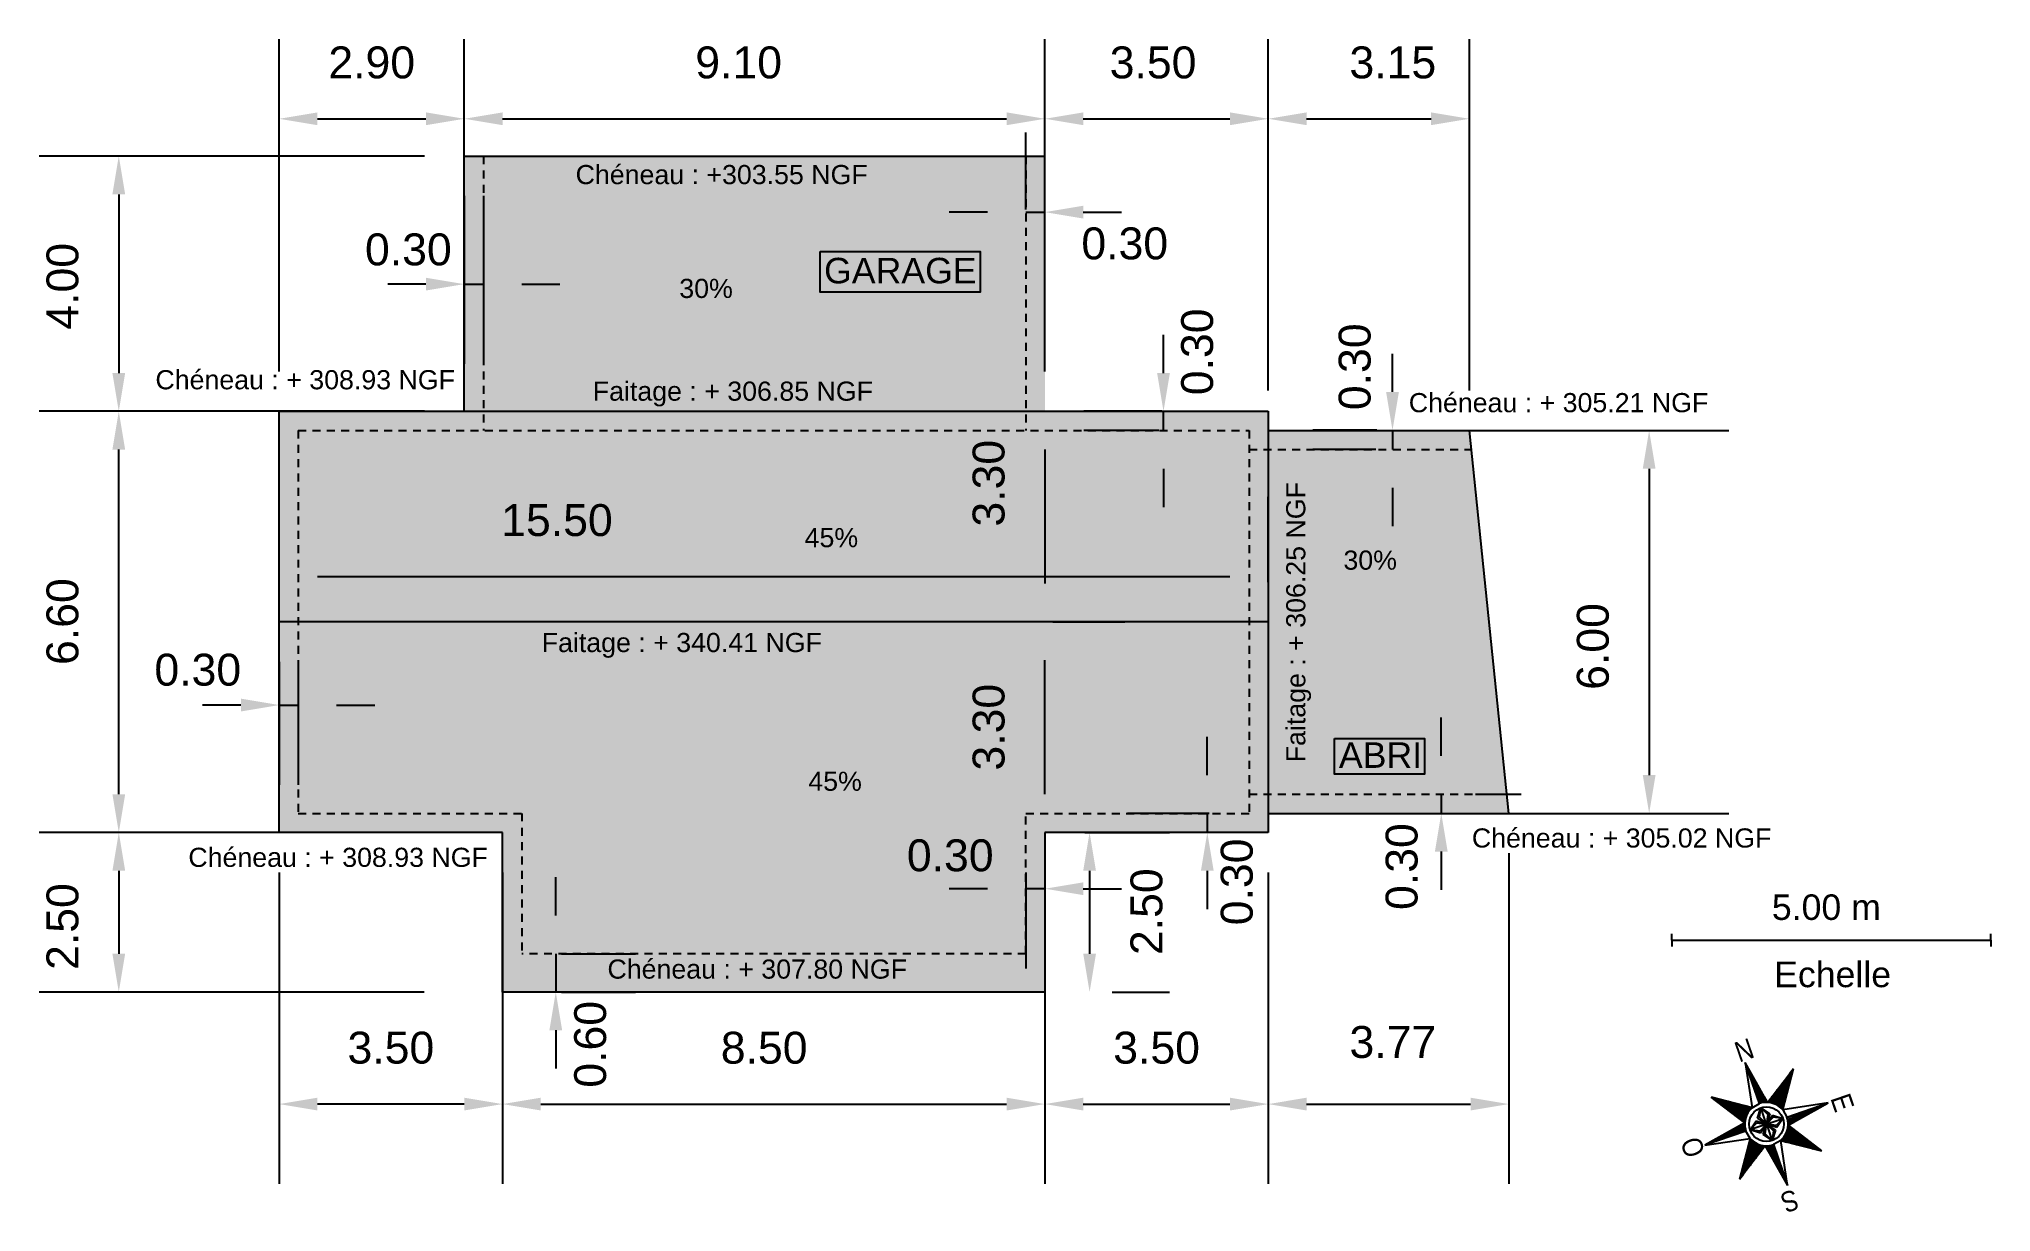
# Model space of a CAD drawing. Header units: millimetres. Extents: x 2341 to 2371.6, y 1712 to 1730.4.
import ezdxf

# ---------------------------------------------------------------- set-up
doc = ezdxf.new("R2010")
doc.units = ezdxf.units.MM
doc.linetypes.add('CACHE', pattern=[0.375, 0.25, -0.125])
doc.linetypes.add('PTS_EXT', pattern=[999999, 0, -999999])
for name, color, linetype in [('Cotations', 1, 'Continuous'), ('Maison', 7, 'Continuous'), ('Texte', 7, 'Continuous')]:
    doc.layers.add(name, color=color, linetype=linetype)
doc.styles.get("Standard").update_dxf_attribs({"font": 'arial.ttf'})
doc.dimstyles.new('ISO-25', dxfattribs={"dimtxt": 2.5, "dimasz": 2.5, "dimexe": 1.25, "dimexo": 0.625, "dimtad": 1, "dimtxsty": 'Standard', "dimcen": 2.5, "dimadec": 0, "dimazin": 0, "dimtfac": 1, "dimtmove": 0, "dimatfit": 3, "dimfxl": 1, "dimarcsym": 0})

# ---------------------------------------------------------------- blocks, each defined once
blk = doc.blocks.new('*D10')
at = {"layer": 'Cotations', "color": 0, "lineweight": -2, "transparency": 16777216}
for p, q in [((2344.734, 1721.92), (2344.734, 1723.257)), ((2360.234, 1721.92), (2360.234, 1723.257)), ((2345.334, 1722.007), (2359.634, 1722.007))]:
    blk.add_line(p, q, dxfattribs=at)
at = {"layer": 'Cotations', "color": 0, "transparency": 16777216}
for points in [[(2345.334, 1722.107), (2345.334, 1721.907), (2344.734, 1722.007)], [(2359.634, 1722.107), (2359.634, 1721.907), (2360.234, 1722.007)]]:
    blk.add_solid(points, dxfattribs=at)
at = {"layer": 'Defpoints', "color": 0, "transparency": 16777216}
for p in [(2360.234, 1722.007), (2344.734, 1721.295), (2360.234, 1721.295)]:
    blk.add_point(p, dxfattribs=at)
at = {"layer": 'Cotations', "color": 0, "transparency": 16777216, "insert": (2349.087, 1722.887), "char_height": 0.5, "attachment_point": 5}
blk.add_mtext('15.50', dxfattribs=at)
blk = doc.blocks.new('*D11')
at = {"layer": 'Cotations', "color": 0, "lineweight": -2, "transparency": 16777216}
for p, q in [((2348.234, 1717.37), (2348.234, 1712.489)), ((2356.734, 1717.37), (2356.734, 1712.489)), ((2348.834, 1713.739), (2356.134, 1713.739))]:
    blk.add_line(p, q, dxfattribs=at)
at = {"layer": 'Cotations', "color": 0, "transparency": 16777216}
for points in [[(2348.834, 1713.839), (2348.834, 1713.639), (2348.234, 1713.739)], [(2356.134, 1713.839), (2356.134, 1713.639), (2356.734, 1713.739)]]:
    blk.add_solid(points, dxfattribs=at)
at = {"layer": 'Defpoints', "color": 0, "transparency": 16777216}
for p in [(2348.234, 1717.995), (2356.734, 1717.995), (2356.734, 1713.739)]:
    blk.add_point(p, dxfattribs=at)
at = {"layer": 'Cotations', "color": 0, "transparency": 16777216, "insert": (2352.334, 1714.619), "char_height": 0.5, "attachment_point": 5}
blk.add_mtext('8.50', dxfattribs=at)
blk = doc.blocks.new('*D12')
at = {"layer": 'Cotations', "color": 0, "lineweight": -2, "transparency": 16777216}
for p, q in [((2344.109, 1724.595), (2340.97, 1724.595)), ((2342.22, 1718.595), (2342.22, 1723.995)), ((2344.109, 1717.995), (2340.97, 1717.995))]:
    blk.add_line(p, q, dxfattribs=at)
at = {"layer": 'Cotations', "color": 0, "transparency": 16777216}
for points in [[(2342.12, 1723.995), (2342.32, 1723.995), (2342.22, 1724.595)], [(2342.12, 1718.595), (2342.32, 1718.595), (2342.22, 1717.995)]]:
    blk.add_solid(points, dxfattribs=at)
at = {"layer": 'Defpoints', "color": 0, "transparency": 16777216}
for p in [(2342.22, 1724.595), (2344.734, 1724.595), (2344.734, 1717.995)]:
    blk.add_point(p, dxfattribs=at)
at = {"layer": 'Cotations', "color": 0, "transparency": 16777216, "insert": (2341.34, 1721.3), "char_height": 0.5, "attachment_point": 5, "rotation": 90}
blk.add_mtext('6.60', dxfattribs=at)
blk = doc.blocks.new('*D13')
at = {"layer": 'Cotations', "color": 0, "lineweight": -2, "transparency": 16777216}
for p, q in [((2347.006, 1717.995), (2340.97, 1717.995)), ((2342.22, 1717.395), (2342.22, 1716.095)), ((2347.006, 1715.495), (2340.97, 1715.495))]:
    blk.add_line(p, q, dxfattribs=at)
at = {"layer": 'Cotations', "color": 0, "transparency": 16777216}
for points in [[(2342.12, 1717.395), (2342.32, 1717.395), (2342.22, 1717.995)], [(2342.12, 1716.095), (2342.32, 1716.095), (2342.22, 1715.495)]]:
    blk.add_solid(points, dxfattribs=at)
at = {"layer": 'Defpoints', "color": 0, "transparency": 16777216}
for p in [(2347.631, 1717.995), (2342.22, 1715.495), (2347.631, 1715.495)]:
    blk.add_point(p, dxfattribs=at)
at = {"layer": 'Cotations', "color": 0, "transparency": 16777216, "insert": (2341.34, 1716.521), "char_height": 0.5, "attachment_point": 5, "rotation": 90}
blk.add_mtext('2.50', dxfattribs=at)
blk = doc.blocks.new('*D14')
at = {"layer": 'Cotations', "color": 0, "lineweight": -2, "transparency": 16777216}
for p, q in [((2347.634, 1729.22), (2347.634, 1730.429)), ((2356.734, 1729.22), (2356.734, 1730.429)), ((2348.234, 1729.179), (2356.134, 1729.179))]:
    blk.add_line(p, q, dxfattribs=at)
at = {"layer": 'Cotations', "color": 0, "transparency": 16777216}
for points in [[(2348.234, 1729.279), (2348.234, 1729.079), (2347.634, 1729.179)], [(2356.134, 1729.279), (2356.134, 1729.079), (2356.734, 1729.179)]]:
    blk.add_solid(points, dxfattribs=at)
at = {"layer": 'Defpoints', "color": 0, "transparency": 16777216}
for p in [(2356.734, 1729.179), (2347.634, 1728.595), (2356.734, 1728.595)]:
    blk.add_point(p, dxfattribs=at)
at = {"layer": 'Cotations', "color": 0, "transparency": 16777216, "insert": (2351.934, 1730.059), "char_height": 0.5, "attachment_point": 5}
blk.add_mtext('9.10', dxfattribs=at)
blk = doc.blocks.new('*D15')
at = {"layer": 'Cotations', "color": 0, "lineweight": -2, "transparency": 16777216}
for p, q in [((2360.859, 1724.295), (2367.453, 1724.295)), ((2366.203, 1723.695), (2366.203, 1718.895)), ((2360.859, 1718.295), (2367.453, 1718.295))]:
    blk.add_line(p, q, dxfattribs=at)
at = {"layer": 'Cotations', "color": 0, "transparency": 16777216}
for points in [[(2366.103, 1723.695), (2366.303, 1723.695), (2366.203, 1724.295)], [(2366.103, 1718.895), (2366.303, 1718.895), (2366.203, 1718.295)]]:
    blk.add_solid(points, dxfattribs=at)
at = {"layer": 'Defpoints', "color": 0, "transparency": 16777216}
for p in [(2360.234, 1724.295), (2360.234, 1718.295), (2366.203, 1718.295)]:
    blk.add_point(p, dxfattribs=at)
at = {"layer": 'Cotations', "color": 0, "transparency": 16777216, "insert": (2365.323, 1720.91), "char_height": 0.5, "attachment_point": 5, "rotation": 90}
blk.add_mtext('6.00', dxfattribs=at)
blk = doc.blocks.new('*D16')
at = {"layer": 'Cotations', "color": 0, "lineweight": -2, "transparency": 16777216}
for p, q in [((2360.234, 1724.92), (2360.234, 1730.429)), ((2363.386, 1724.92), (2363.386, 1730.429)), ((2360.834, 1729.179), (2362.786, 1729.179))]:
    blk.add_line(p, q, dxfattribs=at)
at = {"layer": 'Cotations', "color": 0, "transparency": 16777216}
for points in [[(2360.834, 1729.279), (2360.834, 1729.079), (2360.234, 1729.179)], [(2362.786, 1729.279), (2362.786, 1729.079), (2363.386, 1729.179)]]:
    blk.add_solid(points, dxfattribs=at)
at = {"layer": 'Defpoints', "color": 0, "transparency": 16777216}
for p in [(2363.386, 1729.179), (2360.234, 1724.295), (2363.386, 1724.295)]:
    blk.add_point(p, dxfattribs=at)
at = {"layer": 'Cotations', "color": 0, "transparency": 16777216, "insert": (2362.186, 1730.059), "char_height": 0.5, "attachment_point": 5}
blk.add_mtext('3.15', dxfattribs=at)
blk = doc.blocks.new('*D17')
at = {"layer": 'Cotations', "color": 0, "lineweight": -2, "transparency": 16777216}
for p, q in [((2364.005, 1717.67), (2364.005, 1712.489)), ((2360.234, 1717.37), (2360.234, 1712.489)), ((2360.834, 1713.739), (2363.405, 1713.739))]:
    blk.add_line(p, q, dxfattribs=at)
at = {"layer": 'Cotations', "color": 0, "transparency": 16777216}
for points in [[(2360.834, 1713.839), (2360.834, 1713.639), (2360.234, 1713.739)], [(2363.405, 1713.839), (2363.405, 1713.639), (2364.005, 1713.739)]]:
    blk.add_solid(points, dxfattribs=at)
at = {"layer": 'Defpoints', "color": 0, "transparency": 16777216}
for p in [(2364.005, 1718.295), (2360.234, 1717.995), (2364.005, 1713.739)]:
    blk.add_point(p, dxfattribs=at)
at = {"layer": 'Cotations', "color": 0, "transparency": 16777216, "insert": (2362.186, 1714.709), "char_height": 0.5, "attachment_point": 5}
blk.add_mtext('3.77', dxfattribs=at)
blk = doc.blocks.new('*D19')
at = {"layer": 'Cotations', "color": 0, "lineweight": -2, "transparency": 16777216}
for p, q in [((2356.859, 1724.595), (2357.984, 1724.595)), ((2356.734, 1723.995), (2356.734, 1721.895)), ((2356.859, 1721.295), (2357.984, 1721.295))]:
    blk.add_line(p, q, dxfattribs=at)
at = {"layer": 'Cotations', "color": 0, "transparency": 16777216}
for points in [[(2356.634, 1723.995), (2356.834, 1723.995), (2356.734, 1724.595)], [(2356.634, 1721.895), (2356.834, 1721.895), (2356.734, 1721.295)]]:
    blk.add_solid(points, dxfattribs=at)
at = {"layer": 'Defpoints', "color": 0, "transparency": 16777216}
for p in [(2356.234, 1724.595), (2356.234, 1721.295), (2356.734, 1721.295)]:
    blk.add_point(p, dxfattribs=at)
at = {"layer": 'Cotations', "color": 0, "transparency": 16777216, "insert": (2355.854, 1723.468), "char_height": 0.5, "attachment_point": 5, "rotation": 90}
blk.add_mtext('3.30', dxfattribs=at)
blk = doc.blocks.new('*D20')
at = {"layer": 'Cotations', "color": 0, "lineweight": -2, "transparency": 16777216}
for p, q in [((2357.359, 1721.295), (2357.984, 1721.295)), ((2356.734, 1718.595), (2356.734, 1720.695)), ((2357.359, 1717.995), (2357.984, 1717.995))]:
    blk.add_line(p, q, dxfattribs=at)
at = {"layer": 'Cotations', "color": 0, "transparency": 16777216}
for points in [[(2356.634, 1720.695), (2356.834, 1720.695), (2356.734, 1721.295)], [(2356.634, 1718.595), (2356.834, 1718.595), (2356.734, 1717.995)]]:
    blk.add_solid(points, dxfattribs=at)
at = {"layer": 'Defpoints', "color": 0, "transparency": 16777216}
for p in [(2356.734, 1721.295), (2356.734, 1721.295), (2356.734, 1717.995)]:
    blk.add_point(p, dxfattribs=at)
at = {"layer": 'Cotations', "color": 0, "transparency": 16777216, "insert": (2355.854, 1719.645), "char_height": 0.5, "attachment_point": 5, "rotation": 90}
blk.add_mtext('3.30', dxfattribs=at)
blk = doc.blocks.new('*D28')
at = {"layer": 'Cotations', "color": 0, "lineweight": -2, "transparency": 16777216}
for p, q in [((2347.009, 1728.595), (2340.97, 1728.595)), ((2342.22, 1727.995), (2342.22, 1725.195)), ((2347.009, 1724.595), (2340.97, 1724.595))]:
    blk.add_line(p, q, dxfattribs=at)
at = {"layer": 'Cotations', "color": 0, "transparency": 16777216}
for points in [[(2342.12, 1727.995), (2342.32, 1727.995), (2342.22, 1728.595)], [(2342.12, 1725.195), (2342.32, 1725.195), (2342.22, 1724.595)]]:
    blk.add_solid(points, dxfattribs=at)
at = {"layer": 'Defpoints', "color": 0, "transparency": 16777216}
for p in [(2347.634, 1728.595), (2342.22, 1724.595), (2347.634, 1724.595)]:
    blk.add_point(p, dxfattribs=at)
at = {"layer": 'Cotations', "color": 0, "transparency": 16777216, "insert": (2341.34, 1726.554), "char_height": 0.5, "attachment_point": 5, "rotation": 90}
blk.add_mtext('4.00', dxfattribs=at)
blk = doc.blocks.new('*D29')
at = {"layer": 'Cotations', "color": 0, "lineweight": -2, "transparency": 16777216}
for p, q in [((2357.788, 1717.995), (2358.684, 1717.995)), ((2357.434, 1717.395), (2357.434, 1716.095)), ((2357.788, 1715.495), (2358.684, 1715.495))]:
    blk.add_line(p, q, dxfattribs=at)
at = {"layer": 'Cotations', "color": 0, "transparency": 16777216}
for points in [[(2357.334, 1717.395), (2357.534, 1717.395), (2357.434, 1717.995)], [(2357.334, 1716.095), (2357.534, 1716.095), (2357.434, 1715.495)]]:
    blk.add_solid(points, dxfattribs=at)
at = {"layer": 'Defpoints', "color": 0, "transparency": 16777216}
for p in [(2357.163, 1717.995), (2357.163, 1715.495), (2357.434, 1715.495)]:
    blk.add_point(p, dxfattribs=at)
at = {"layer": 'Cotations', "color": 0, "transparency": 16777216, "insert": (2358.328, 1716.754), "char_height": 0.5, "attachment_point": 5, "rotation": 90}
blk.add_mtext('2.50', dxfattribs=at)
blk = doc.blocks.new('*D30')
at = {"layer": 'Cotations', "color": 0, "lineweight": -2, "transparency": 16777216}
for p, q in [((2356.734, 1725.22), (2356.734, 1730.429)), ((2360.234, 1725.22), (2360.234, 1730.429)), ((2357.334, 1729.179), (2359.634, 1729.179))]:
    blk.add_line(p, q, dxfattribs=at)
at = {"layer": 'Cotations', "color": 0, "transparency": 16777216}
for points in [[(2357.334, 1729.279), (2357.334, 1729.079), (2356.734, 1729.179)], [(2359.634, 1729.279), (2359.634, 1729.079), (2360.234, 1729.179)]]:
    blk.add_solid(points, dxfattribs=at)
at = {"layer": 'Defpoints', "color": 0, "transparency": 16777216}
for p in [(2360.234, 1729.179), (2356.734, 1724.595), (2360.234, 1724.595)]:
    blk.add_point(p, dxfattribs=at)
at = {"layer": 'Cotations', "color": 0, "transparency": 16777216, "insert": (2358.429, 1730.059), "char_height": 0.5, "attachment_point": 5}
blk.add_mtext('3.50', dxfattribs=at)
blk = doc.blocks.new('*D31')
at = {"layer": 'Cotations', "color": 0, "lineweight": -2, "transparency": 16777216}
for p, q in [((2344.734, 1717.37), (2344.734, 1712.489)), ((2348.234, 1717.37), (2348.234, 1712.489)), ((2347.634, 1713.739), (2345.334, 1713.739))]:
    blk.add_line(p, q, dxfattribs=at)
at = {"layer": 'Cotations', "color": 0, "transparency": 16777216}
for points in [[(2345.334, 1713.839), (2345.334, 1713.639), (2344.734, 1713.739)], [(2347.634, 1713.839), (2347.634, 1713.639), (2348.234, 1713.739)]]:
    blk.add_solid(points, dxfattribs=at)
at = {"layer": 'Defpoints', "color": 0, "transparency": 16777216}
for p in [(2344.734, 1717.995), (2348.234, 1717.995), (2344.734, 1713.739)]:
    blk.add_point(p, dxfattribs=at)
at = {"layer": 'Cotations', "color": 0, "transparency": 16777216, "insert": (2346.484, 1714.62), "char_height": 0.5, "attachment_point": 5}
blk.add_mtext('3.50', dxfattribs=at)
blk = doc.blocks.new('*D32')
at = {"layer": 'Cotations', "color": 0, "lineweight": -2, "transparency": 16777216}
for p, q in [((2356.734, 1717.37), (2356.734, 1712.489)), ((2360.234, 1717.37), (2360.234, 1712.489)), ((2357.334, 1713.739), (2359.634, 1713.739))]:
    blk.add_line(p, q, dxfattribs=at)
at = {"layer": 'Cotations', "color": 0, "transparency": 16777216}
for points in [[(2357.334, 1713.839), (2357.334, 1713.639), (2356.734, 1713.739)], [(2359.634, 1713.839), (2359.634, 1713.639), (2360.234, 1713.739)]]:
    blk.add_solid(points, dxfattribs=at)
at = {"layer": 'Defpoints', "color": 0, "transparency": 16777216}
for p in [(2356.734, 1717.995), (2360.234, 1717.995), (2360.234, 1713.739)]:
    blk.add_point(p, dxfattribs=at)
at = {"layer": 'Cotations', "color": 0, "transparency": 16777216, "insert": (2358.484, 1714.62), "char_height": 0.5, "attachment_point": 5}
blk.add_mtext('3.50', dxfattribs=at)
blk = doc.blocks.new('*D33')
at = {"layer": 'Cotations', "color": 0, "lineweight": -2, "transparency": 16777216}
for p, q in [((2344.734, 1725.22), (2344.734, 1730.429)), ((2347.634, 1725.22), (2347.634, 1730.429)), ((2345.334, 1729.179), (2347.034, 1729.179))]:
    blk.add_line(p, q, dxfattribs=at)
at = {"layer": 'Cotations', "color": 0, "transparency": 16777216}
for points in [[(2345.334, 1729.279), (2345.334, 1729.079), (2344.734, 1729.179)], [(2347.034, 1729.279), (2347.034, 1729.079), (2347.634, 1729.179)]]:
    blk.add_solid(points, dxfattribs=at)
at = {"layer": 'Defpoints', "color": 0, "transparency": 16777216}
for p in [(2347.634, 1729.179), (2344.734, 1724.595), (2347.634, 1724.595)]:
    blk.add_point(p, dxfattribs=at)
at = {"layer": 'Cotations', "color": 0, "transparency": 16777216, "insert": (2346.184, 1730.059), "char_height": 0.5, "attachment_point": 5}
blk.add_mtext('2.90', dxfattribs=at)
blk = doc.blocks.new('*D35')
at = {"layer": 'Cotations', "color": 0, "lineweight": -2, "transparency": 16777216}
for p, q in [((2347.634, 1727.97), (2347.634, 1725.338)), ((2347.934, 1727.97), (2347.934, 1725.338)), ((2347.034, 1726.588), (2346.434, 1726.588)), ((2347.634, 1726.588), (2347.934, 1726.588)), ((2348.534, 1726.588), (2349.134, 1726.588))]:
    blk.add_line(p, q, dxfattribs=at)
at = {"layer": 'Cotations', "color": 0, "transparency": 16777216}
for points in [[(2347.034, 1726.688), (2347.034, 1726.488), (2347.634, 1726.588)], [(2348.534, 1726.688), (2348.534, 1726.488), (2347.934, 1726.588)]]:
    blk.add_solid(points, dxfattribs=at)
at = {"layer": 'Defpoints', "color": 0, "transparency": 16777216}
for p in [(2347.634, 1728.595), (2347.934, 1728.595), (2347.934, 1726.588)]:
    blk.add_point(p, dxfattribs=at)
at = {"layer": 'Cotations', "color": 0, "transparency": 16777216, "insert": (2346.758, 1727.129), "char_height": 0.5, "attachment_point": 5}
blk.add_mtext('0.30', dxfattribs=at)
blk = doc.blocks.new('*D36')
at = {"layer": 'Cotations', "color": 0, "lineweight": -2, "transparency": 16777216}
for p, q in [((2358.592, 1725.195), (2358.592, 1725.795)), ((2358.564, 1724.595), (2357.342, 1724.595)), ((2358.592, 1724.295), (2358.592, 1724.595)), ((2358.519, 1724.295), (2357.342, 1724.295)), ((2358.592, 1723.695), (2358.592, 1723.095))]:
    blk.add_line(p, q, dxfattribs=at)
at = {"layer": 'Cotations', "color": 0, "transparency": 16777216}
for points in [[(2358.492, 1725.195), (2358.692, 1725.195), (2358.592, 1724.595)], [(2358.492, 1723.695), (2358.692, 1723.695), (2358.592, 1724.295)]]:
    blk.add_solid(points, dxfattribs=at)
at = {"layer": 'Defpoints', "color": 0, "transparency": 16777216}
for p in [(2358.592, 1724.595), (2359.189, 1724.595), (2359.144, 1724.295)]:
    blk.add_point(p, dxfattribs=at)
at = {"layer": 'Cotations', "color": 0, "transparency": 16777216, "insert": (2359.122, 1725.527), "char_height": 0.5, "attachment_point": 5, "rotation": 90}
blk.add_mtext('0.30', dxfattribs=at)
blk = doc.blocks.new('*D37')
at = {"layer": 'Cotations', "color": 0, "lineweight": -2, "transparency": 16777216}
for p, q in [((2344.734, 1720.67), (2344.734, 1718.742)), ((2345.031, 1720.67), (2345.031, 1718.742)), ((2344.134, 1719.992), (2343.534, 1719.992)), ((2344.734, 1719.992), (2345.031, 1719.992)), ((2345.631, 1719.992), (2346.231, 1719.992))]:
    blk.add_line(p, q, dxfattribs=at)
at = {"layer": 'Cotations', "color": 0, "transparency": 16777216}
for points in [[(2344.134, 1720.092), (2344.134, 1719.892), (2344.734, 1719.992)], [(2345.631, 1720.092), (2345.631, 1719.892), (2345.031, 1719.992)]]:
    blk.add_solid(points, dxfattribs=at)
at = {"layer": 'Defpoints', "color": 0, "transparency": 16777216}
for p in [(2344.734, 1721.295), (2345.031, 1721.295), (2345.031, 1719.992)]:
    blk.add_point(p, dxfattribs=at)
at = {"layer": 'Cotations', "color": 0, "transparency": 16777216, "insert": (2343.458, 1720.543), "char_height": 0.5, "attachment_point": 5}
blk.add_mtext('0.30', dxfattribs=at)
blk = doc.blocks.new('*D38')
at = {"layer": 'Cotations', "color": 0, "lineweight": -2, "transparency": 16777216}
for p, q in [((2349.068, 1716.695), (2349.068, 1717.295)), ((2349.068, 1716.095), (2349.068, 1715.495)), ((2349.159, 1716.095), (2350.318, 1716.095)), ((2349.159, 1715.495), (2350.318, 1715.495)), ((2349.068, 1714.895), (2349.068, 1714.295))]:
    blk.add_line(p, q, dxfattribs=at)
at = {"layer": 'Cotations', "color": 0, "transparency": 16777216}
for points in [[(2348.968, 1716.695), (2349.168, 1716.695), (2349.068, 1716.095)], [(2348.968, 1714.895), (2349.168, 1714.895), (2349.068, 1715.495)]]:
    blk.add_solid(points, dxfattribs=at)
at = {"layer": 'Defpoints', "color": 0, "transparency": 16777216}
for p in [(2348.534, 1716.095), (2348.534, 1715.495), (2349.068, 1715.495)]:
    blk.add_point(p, dxfattribs=at)
at = {"layer": 'Cotations', "color": 0, "transparency": 16777216, "insert": (2349.61, 1714.676), "char_height": 0.5, "attachment_point": 5, "rotation": 90}
blk.add_mtext('0.60', dxfattribs=at)
blk = doc.blocks.new('*D39')
at = {"layer": 'Cotations', "color": 0, "lineweight": -2, "transparency": 16777216}
for p, q in [((2356.434, 1717.37), (2356.434, 1715.864)), ((2356.734, 1717.37), (2356.734, 1715.864)), ((2355.834, 1717.114), (2355.234, 1717.114)), ((2356.734, 1717.114), (2356.434, 1717.114)), ((2357.334, 1717.114), (2357.934, 1717.114))]:
    blk.add_line(p, q, dxfattribs=at)
at = {"layer": 'Cotations', "color": 0, "transparency": 16777216}
for points in [[(2355.834, 1717.214), (2355.834, 1717.014), (2356.434, 1717.114)], [(2357.334, 1717.214), (2357.334, 1717.014), (2356.734, 1717.114)]]:
    blk.add_solid(points, dxfattribs=at)
at = {"layer": 'Defpoints', "color": 0, "transparency": 16777216}
for p in [(2356.434, 1717.995), (2356.734, 1717.995), (2356.434, 1717.114)]:
    blk.add_point(p, dxfattribs=at)
at = {"layer": 'Cotations', "color": 0, "transparency": 16777216, "insert": (2355.25, 1717.634), "char_height": 0.5, "attachment_point": 5, "rotation": 360}
blk.add_mtext('0.30', dxfattribs=at)
blk = doc.blocks.new('*D40')
at = {"layer": 'Cotations', "color": 0, "lineweight": -2, "transparency": 16777216}
for p, q in [((2359.279, 1718.895), (2359.279, 1719.495)), ((2359.309, 1718.295), (2358.029, 1718.295)), ((2359.279, 1718.295), (2359.279, 1717.995)), ((2359.309, 1717.995), (2358.029, 1717.995)), ((2359.279, 1717.395), (2359.279, 1716.795))]:
    blk.add_line(p, q, dxfattribs=at)
at = {"layer": 'Cotations', "color": 0, "transparency": 16777216}
for points in [[(2359.179, 1718.895), (2359.379, 1718.895), (2359.279, 1718.295)], [(2359.179, 1717.395), (2359.379, 1717.395), (2359.279, 1717.995)]]:
    blk.add_solid(points, dxfattribs=at)
at = {"layer": 'Defpoints', "color": 0, "transparency": 16777216}
for p in [(2359.934, 1718.295), (2359.279, 1717.995), (2359.934, 1717.995)]:
    blk.add_point(p, dxfattribs=at)
at = {"layer": 'Cotations', "color": 0, "transparency": 16777216, "insert": (2359.743, 1717.221), "char_height": 0.5, "attachment_point": 5, "rotation": 90}
blk.add_mtext('0.30', dxfattribs=at)
blk = doc.blocks.new('*D41')
at = {"layer": 'Cotations', "color": 0, "lineweight": -2, "transparency": 16777216}
for p, q in [((2362.945, 1719.195), (2362.945, 1719.795)), ((2362.945, 1718.595), (2362.945, 1718.295)), ((2363.48, 1718.595), (2364.195, 1718.595)), ((2363.48, 1718.295), (2364.195, 1718.295)), ((2362.945, 1717.695), (2362.945, 1717.095))]:
    blk.add_line(p, q, dxfattribs=at)
at = {"layer": 'Cotations', "color": 0, "transparency": 16777216}
for points in [[(2362.845, 1719.195), (2363.045, 1719.195), (2362.945, 1718.595)], [(2362.845, 1717.695), (2363.045, 1717.695), (2362.945, 1718.295)]]:
    blk.add_solid(points, dxfattribs=at)
at = {"layer": 'Defpoints', "color": 0, "transparency": 16777216}
for p in [(2362.855, 1718.595), (2362.855, 1718.295), (2362.945, 1718.295)]:
    blk.add_point(p, dxfattribs=at)
at = {"layer": 'Cotations', "color": 0, "transparency": 16777216, "insert": (2362.327, 1717.461), "char_height": 0.5, "attachment_point": 5, "rotation": 90}
blk.add_mtext('0.30', dxfattribs=at)
blk = doc.blocks.new('*D42')
at = {"layer": 'Cotations', "color": 0, "lineweight": -2, "transparency": 16777216}
for p, q in [((2362.181, 1724.898), (2362.181, 1725.498)), ((2361.937, 1724.298), (2360.931, 1724.298)), ((2362.181, 1724.298), (2362.181, 1723.995)), ((2361.92, 1723.995), (2360.931, 1723.995)), ((2362.181, 1723.395), (2362.181, 1722.795))]:
    blk.add_line(p, q, dxfattribs=at)
at = {"layer": 'Cotations', "color": 0, "transparency": 16777216}
for points in [[(2362.081, 1724.898), (2362.281, 1724.898), (2362.181, 1724.298)], [(2362.081, 1723.395), (2362.281, 1723.395), (2362.181, 1723.995)]]:
    blk.add_solid(points, dxfattribs=at)
at = {"layer": 'Defpoints', "color": 0, "transparency": 16777216}
for p in [(2362.562, 1724.298), (2362.181, 1723.995), (2362.545, 1723.995)]:
    blk.add_point(p, dxfattribs=at)
at = {"layer": 'Cotations', "color": 0, "transparency": 16777216, "insert": (2361.591, 1725.293), "char_height": 0.5, "attachment_point": 5, "rotation": 90}
blk.add_mtext('0.30', dxfattribs=at)
blk = doc.blocks.new('*D43')
at = {"layer": 'Cotations', "color": 0, "lineweight": -2, "transparency": 16777216}
for p, q in [((2356.434, 1727.759), (2356.434, 1728.966)), ((2356.734, 1727.759), (2356.734, 1728.966)), ((2355.834, 1727.716), (2355.234, 1727.716)), ((2356.434, 1727.716), (2356.734, 1727.716)), ((2357.334, 1727.716), (2357.934, 1727.716))]:
    blk.add_line(p, q, dxfattribs=at)
at = {"layer": 'Cotations', "color": 0, "transparency": 16777216}
for points in [[(2355.834, 1727.816), (2355.834, 1727.616), (2356.434, 1727.716)], [(2357.334, 1727.816), (2357.334, 1727.616), (2356.734, 1727.716)]]:
    blk.add_solid(points, dxfattribs=at)
at = {"layer": 'Defpoints', "color": 0, "transparency": 16777216}
for p in [(2356.734, 1727.716), (2356.434, 1727.134), (2356.734, 1727.134)]:
    blk.add_point(p, dxfattribs=at)
at = {"layer": 'Cotations', "color": 0, "transparency": 16777216, "insert": (2357.985, 1727.223), "char_height": 0.5, "attachment_point": 5}
blk.add_mtext('0.30', dxfattribs=at)

msp = doc.modelspace()

# ---------------------------------------------------------------- hatches: boundary and pattern name
at = {"layer": 'Maison', "true_color": 0x991b1e, "transparency": 33554508}
h = msp.add_hatch(color=244, dxfattribs=at)
h.dxf.hatch_style = 1
h.paths.add_polyline_path([(2360.234, 1724.595), (2344.734, 1724.595), (2344.734, 1721.295), (2360.234, 1721.295)])
h.paths.add_polyline_path([(2360.234, 1721.295), (2344.734, 1721.295), (2344.734, 1717.995), (2348.234, 1717.995), (2348.234, 1715.495), (2356.734, 1715.495), (2356.734, 1717.995), (2360.234, 1717.995)])
h.paths.add_polyline_path([(2356.734, 1728.595), (2347.634, 1728.595), (2347.634, 1724.595), (2356.734, 1724.595)])
h.paths.add_polyline_path([(2363.386, 1724.295), (2360.234, 1724.295), (2360.234, 1718.295), (2364.005, 1718.295)])

# ---------------------------------------------------------------- linework, layer by layer
at = {"transparency": 33554636}
for p, q in [((2366.56, 1716.306), (2366.56, 1716.406)), ((2371.56, 1716.306), (2371.56, 1716.406)), ((2366.56, 1716.306), (2371.56, 1716.306)), ((2366.56, 1716.306), (2366.56, 1716.206)), ((2371.56, 1716.306), (2371.56, 1716.206))]:
    msp.add_line(p, q, dxfattribs=at)
at = {"linetype": 'PTS_EXT', "transparency": 33554636}
for p, q in [((2368.06, 1713.765), (2367.709, 1714.39)), ((2367.709, 1714.39), (2367.818, 1713.682)), ((2368.463, 1714.29), (2368.06, 1713.765)), ((2368.297, 1713.65), (2368.463, 1714.29)), ((2367.177, 1713.847), (2367.702, 1713.444)), ((2367.818, 1713.682), (2367.177, 1713.847)), ((2369.006, 1713.758), (2368.297, 1713.65)), ((2368.381, 1713.407), (2369.006, 1713.758)), ((2367.702, 1713.444), (2367.077, 1713.094)), ((2368.906, 1713.004), (2368.381, 1713.407)), ((2367.077, 1713.094), (2367.785, 1713.202)), ((2367.785, 1713.202), (2367.62, 1712.561)), ((2367.62, 1712.561), (2368.023, 1713.086)), ((2368.023, 1713.086), (2368.373, 1712.461)), ((2368.373, 1712.461), (2368.265, 1713.17)), ((2368.265, 1713.17), (2368.906, 1713.004))]:
    msp.add_line(p, q, dxfattribs=at)
at = {"linetype": 'Continuous', "transparency": 33554636}
for p, q in [((2368.06, 1713.765), (2367.709, 1714.39)), ((2367.931, 1713.747), (2367.709, 1714.39)), ((2367.709, 1714.39), (2367.818, 1713.682)), ((2367.931, 1713.747), (2367.709, 1714.39)), ((2367.709, 1714.39), (2367.709, 1714.39)), ((2367.94, 1713.75), (2367.737, 1714.341)), ((2368.06, 1713.765), (2368.463, 1714.29)), ((2368.19, 1713.731), (2368.463, 1714.29)), ((2368.297, 1713.65), (2368.463, 1714.29)), ((2367.967, 1713.758), (2367.812, 1714.208)), ((2367.994, 1713.762), (2367.886, 1714.075)), ((2368.022, 1713.765), (2367.96, 1713.943)), ((2368.113, 1713.758), (2368.214, 1713.966)), ((2368.14, 1713.751), (2368.297, 1714.074)), ((2368.165, 1713.742), (2368.38, 1714.182)), ((2368.214, 1713.718), (2368.429, 1714.158)), ((2368.237, 1713.704), (2368.395, 1714.026)), ((2367.818, 1713.682), (2367.177, 1713.847)), ((2367.702, 1713.444), (2367.177, 1713.847)), ((2367.736, 1713.575), (2367.177, 1713.847)), ((2367.725, 1713.55), (2367.285, 1713.764)), ((2367.749, 1713.599), (2367.309, 1713.813)), ((2367.716, 1713.524), (2367.393, 1713.681)), ((2367.764, 1713.622), (2367.441, 1713.779)), ((2367.78, 1713.644), (2367.573, 1713.745)), ((2367.8, 1713.665), (2367.705, 1713.711)), ((2367.818, 1713.682), (2367.931, 1713.747)), ((2367.901, 1713.521), (2367.953, 1713.683)), ((2367.933, 1713.532), (2367.953, 1713.683)), ((2368.041, 1713.426), (2367.953, 1713.683)), ((2367.953, 1713.683), (2368.061, 1713.577)), ((2367.953, 1713.683), (2368.094, 1713.588)), ((2368.05, 1713.766), (2368.035, 1713.81)), ((2368.085, 1713.763), (2368.131, 1713.858)), ((2368.259, 1713.687), (2368.361, 1713.894)), ((2368.28, 1713.668), (2368.326, 1713.762)), ((2369.006, 1713.758), (2368.297, 1713.65)), ((2368.297, 1713.65), (2368.363, 1713.536)), ((2368.363, 1713.536), (2369.006, 1713.758)), ((2368.363, 1713.536), (2369.006, 1713.758)), ((2368.366, 1713.527), (2368.956, 1713.73)), ((2368.373, 1713.5), (2368.823, 1713.656)), ((2368.381, 1713.407), (2369.006, 1713.758)), ((2369.006, 1713.758), (2369.006, 1713.758)), ((2367.702, 1713.444), (2367.077, 1713.094)), ((2367.717, 1713.325), (2367.127, 1713.122)), ((2367.71, 1713.351), (2367.259, 1713.196)), ((2367.705, 1713.378), (2367.392, 1713.27)), ((2367.709, 1713.497), (2367.501, 1713.598)), ((2367.702, 1713.406), (2367.524, 1713.345)), ((2367.704, 1713.469), (2367.61, 1713.515)), ((2367.701, 1713.435), (2367.657, 1713.419)), ((2367.784, 1713.337), (2367.88, 1713.478)), ((2367.784, 1713.337), (2367.891, 1713.446)), ((2368.041, 1713.426), (2367.784, 1713.337)), ((2367.935, 1713.317), (2367.784, 1713.337)), ((2367.946, 1713.285), (2367.784, 1713.337)), ((2367.88, 1713.478), (2368.041, 1713.426)), ((2367.891, 1713.446), (2368.041, 1713.426)), ((2368.041, 1713.426), (2367.901, 1713.521)), ((2368.041, 1713.426), (2367.933, 1713.532)), ((2368.041, 1713.426), (2367.935, 1713.317)), ((2368.041, 1713.426), (2367.946, 1713.285)), ((2367.989, 1713.264), (2368.041, 1713.426)), ((2368.021, 1713.275), (2368.041, 1713.426)), ((2368.094, 1713.588), (2368.041, 1713.426)), ((2368.061, 1713.577), (2368.041, 1713.426)), ((2368.041, 1713.426), (2368.137, 1713.567)), ((2368.148, 1713.534), (2368.041, 1713.426)), ((2368.041, 1713.426), (2368.299, 1713.514)), ((2368.192, 1713.406), (2368.041, 1713.426)), ((2368.041, 1713.426), (2368.041, 1713.426)), ((2368.041, 1713.426), (2368.041, 1713.426)), ((2368.041, 1713.426), (2368.041, 1713.426)), ((2368.041, 1713.426), (2368.13, 1713.169)), ((2368.041, 1713.426), (2368.041, 1713.426)), ((2368.041, 1713.426), (2368.15, 1713.319)), ((2368.041, 1713.426), (2368.182, 1713.33)), ((2368.203, 1713.374), (2368.041, 1713.426)), ((2368.182, 1713.33), (2368.13, 1713.169)), ((2368.15, 1713.319), (2368.13, 1713.169)), ((2368.137, 1713.567), (2368.299, 1713.514)), ((2368.299, 1713.514), (2368.148, 1713.534)), ((2368.299, 1713.514), (2368.192, 1713.406)), ((2368.299, 1713.514), (2368.203, 1713.374)), ((2368.367, 1713.328), (2368.689, 1713.17)), ((2368.374, 1713.354), (2368.581, 1713.253)), ((2368.378, 1713.473), (2368.691, 1713.581)), ((2368.379, 1713.382), (2368.473, 1713.336)), ((2368.381, 1713.446), (2368.558, 1713.507)), ((2368.381, 1713.417), (2368.426, 1713.432)), ((2368.381, 1713.407), (2368.906, 1713.004)), ((2367.72, 1713.315), (2367.077, 1713.094)), ((2367.72, 1713.315), (2367.077, 1713.094)), ((2367.077, 1713.094), (2367.785, 1713.202)), ((2367.077, 1713.094), (2367.077, 1713.094)), ((2367.785, 1713.202), (2367.62, 1712.561)), ((2367.892, 1713.12), (2367.62, 1712.561)), ((2368.023, 1713.086), (2367.62, 1712.561)), ((2367.868, 1713.133), (2367.654, 1712.693)), ((2367.845, 1713.148), (2367.688, 1712.825)), ((2367.917, 1713.109), (2367.703, 1712.67)), ((2367.785, 1713.202), (2367.72, 1713.315)), ((2367.823, 1713.165), (2367.722, 1712.957)), ((2367.802, 1713.184), (2367.756, 1713.089)), ((2367.943, 1713.1), (2367.786, 1712.778)), ((2367.97, 1713.093), (2367.869, 1712.886)), ((2367.998, 1713.089), (2367.952, 1712.994)), ((2368.13, 1713.169), (2367.989, 1713.264)), ((2368.13, 1713.169), (2368.021, 1713.275)), ((2368.023, 1713.086), (2368.373, 1712.461)), ((2368.033, 1713.086), (2368.048, 1713.041)), ((2368.061, 1713.086), (2368.122, 1712.909)), ((2368.089, 1713.089), (2368.197, 1712.776)), ((2368.116, 1713.094), (2368.271, 1712.644)), ((2368.142, 1713.101), (2368.346, 1712.511)), ((2368.265, 1713.17), (2368.152, 1713.104)), ((2368.152, 1713.104), (2368.373, 1712.461)), ((2368.152, 1713.104), (2368.373, 1712.461)), ((2368.373, 1712.461), (2368.265, 1713.17)), ((2368.265, 1713.17), (2368.906, 1713.004)), ((2368.283, 1713.187), (2368.378, 1713.141)), ((2368.302, 1713.208), (2368.51, 1713.107)), ((2368.319, 1713.23), (2368.642, 1713.072)), ((2368.334, 1713.253), (2368.774, 1713.038)), ((2368.347, 1713.277), (2368.906, 1713.004)), ((2368.358, 1713.302), (2368.798, 1713.087)), ((2368.373, 1712.461), (2368.373, 1712.461))]:
    msp.add_line(p, q, dxfattribs=at)
msp.add_circle((2368.041, 1713.426), 0.272, dxfattribs=at)
for start, end in [(131.151, 176.849), (86.8485, 109), (41.1515, 86.8486), (176.849, 199), (311.151, 356.849), (356.849, 19), (221.151, 266.849), (266.849, 289)]:
    msp.add_arc((2368.041, 1713.426), 0.34, start, end, dxfattribs=at)
at = {"layer": 'Maison'}
for p, q in [((2347.634, 1728.595), (2356.734, 1728.595)), ((2347.634, 1724.595), (2347.634, 1728.595)), ((2344.734, 1717.995), (2344.734, 1724.595)), ((2344.734, 1724.595), (2360.234, 1724.595)), ((2360.234, 1724.595), (2360.234, 1717.995)), ((2360.234, 1724.595), (2360.234, 1721.295)), ((2360.234, 1724.295), (2363.386, 1724.295)), ((2364.005, 1718.295), (2363.386, 1724.295)), ((2360.234, 1721.295), (2344.734, 1721.295)), ((2360.234, 1721.295), (2360.234, 1721.295)), ((2360.234, 1721.295), (2360.234, 1721.295)), ((2360.234, 1718.295), (2364.005, 1718.295)), ((2348.234, 1717.995), (2344.734, 1717.995)), ((2348.234, 1715.495), (2348.234, 1717.995)), ((2360.234, 1717.995), (2356.734, 1717.995)), ((2356.734, 1717.995), (2356.734, 1715.495)), ((2356.734, 1715.495), (2348.234, 1715.495))]:
    msp.add_line(p, q, dxfattribs=at)
at = {"layer": 'Maison', "linetype": 'CACHE', "ltscale": 0.5, "transparency": 33554636}
for p, q in [((2347.934, 1728.595), (2347.934, 1724.295)), ((2356.434, 1728.595), (2356.434, 1724.295)), ((2345.031, 1724.295), (2359.934, 1724.295)), ((2345.031, 1724.295), (2345.031, 1718.295)), ((2359.934, 1724.295), (2359.934, 1718.295)), ((2359.934, 1723.995), (2363.417, 1723.995)), ((2359.934, 1718.595), (2363.974, 1718.595)), ((2345.031, 1718.295), (2348.534, 1718.295)), ((2348.534, 1718.295), (2348.534, 1716.095)), ((2356.434, 1716.095), (2356.434, 1718.295)), ((2356.434, 1718.295), (2359.934, 1718.295)), ((2356.434, 1716.095), (2348.534, 1716.095))]:
    msp.add_line(p, q, dxfattribs=at)
at = {"layer": 'Maison', "transparency": 33554636}
for points in [[(2351.984, 1727.495, 0, 0.4, 0), (2351.988, 1726.925, 0, 0, 0), (2351.993, 1726.088, 0, 0, 0)], [(2352.744, 1723.717, 0, 0.4, 0), (2352.748, 1723.146, 0, 0, 0), (2352.753, 1722.175, 0, 0, 0)], [(2362.706, 1721.686, 0, 0.4, 0), (2362.136, 1721.682, 0, 0, 0), (2361.182, 1721.677, 0, 0, 0)], [(2352.829, 1717.753, 0, 0.4, 0), (2352.833, 1718.323, 0, 0, 0), (2352.838, 1719.294, 0, 0, 0)]]:
    msp.add_lwpolyline(points, format="xyseb", dxfattribs=at)
at = {"layer": 'Texte', "transparency": 33554636}
for points in [[(2353.211, 1727.099), (2355.72, 1727.099), (2355.72, 1726.464), (2353.211, 1726.464)], [(2361.27, 1719.466), (2362.682, 1719.466), (2362.682, 1718.911), (2361.27, 1718.911)]]:
    msp.add_lwpolyline(points, close=True, dxfattribs=at)

# ---------------------------------------------------------------- texts
at = {"linetype": 'Continuous', "transparency": 33554636, "width": 0.85}
for s, rotation, p in [('N', 19, (2367.615, 1714.389)), ('E', 289, (2369.04, 1713.83)), ('O', 109, (2367.086, 1712.975)), ('S', 199, (2368.476, 1712.412))]:
    msp.add_text(s, height=0.32, rotation=rotation, dxfattribs=at).set_placement(p)
at = {"layer": 'Texte', "transparency": 33554636, "attachment_point": 1}
for s, width, heights, insert, char_height in [('Chéneau : +303.55 NGF', 6.78592, [0.162], (2349.379, 1728.455), 0.3), ('GARAGE', 2.51012, [0.53], (2353.273, 1727), 0.4), ('30%', 1.31922, [0], (2351.004, 1726.671), 0.3), ('Chéneau : + 308.93 NGF', 4.84602, [0.371], (2342.794, 1725.24), 0.3), ('Faitage : + 306.85 NGF', 6.39214, [0.325], (2349.648, 1725.061), 0.3), ('Chéneau : + 305.21 NGF', 4.84602, [0.371], (2362.436, 1724.881), 0.3), ('45%', 1.31922, [0], (2352.968, 1722.766), 0.3), ('30%', 1.31922, [0], (2361.412, 1722.413), 0.3), ('Faitage : + 340.41 NGF', 6.96462, [0.306], (2348.848, 1721.122), 0.3), ('ABRI', 2.51012, [0.53], (2361.341, 1719.408), 0.4), ('45%', 1.31922, [0], (2353.026, 1718.948), 0.3), ('Chéneau : + 305.02 NGF', 4.90307, [0.449], (2363.425, 1718.059), 0.3), ('Chéneau : + 308.93 NGF', 4.90307, [0.449], (2343.31, 1717.756), 0.3), ('5.00 m', 2.51012, [0.53], (2368.126, 1717.025), 0.4), ('Chéneau : + 307.80 NGF', 6.40581, [0.501], (2349.878, 1716.005), 0.3), ('Echelle', 2.51012, [0.53], (2368.162, 1715.971), 0.4)]:
    msp.add_mtext_dynamic_manual_height_columns(s, width=width, gutter_width=12.5, heights=heights, dxfattribs=dict(at, insert=insert, char_height=char_height))
at = {"layer": 'Texte', "transparency": 33554636, "insert": (2360.515, 1719.095), "char_height": 0.3, "attachment_point": 1, "rotation": 90}
msp.add_mtext_dynamic_manual_height_columns('Faitage : + 306.25 NGF', width=4.56991, gutter_width=12.5, heights=[0.468], dxfattribs=at)

# ---------------------------------------------------------------- dimensions: what is measured, and where the dimension line sits
at = {"layer": 'Cotations', "transparency": 33554636}
for base, p1, p2, picture, middle in [((2347.634, 1729.179), (2344.734, 1724.595), (2347.634, 1724.595), '*D33', (2346.184, 1730.059)), ((2344.734, 1713.739), (2348.234, 1717.995), (2344.734, 1717.995), '*D31', (2346.484, 1714.62)), ((2360.234, 1713.739), (2356.734, 1717.995), (2360.234, 1717.995), '*D32', (2358.484, 1714.62))]:
    dim = msp.add_linear_dim(base=base, p1=p1, p2=p2, dimstyle='ISO-25', override={"dimtxt": 0.5, "dimasz": 0.6, "dimzin": 0, "dimdsep": 46}, dxfattribs=at)
    dim.commit()
    dim.dimension.update_dxf_attribs({"geometry": picture, "text_midpoint": middle})
at = {"layer": 'Cotations'}
for base, p1, p2, override, picture, middle in [((2356.734, 1729.179), (2347.634, 1728.595), (2356.734, 1728.595), {"dimtxt": 0.5, "dimasz": 0.6, "dimzin": 0, "dimdsep": 46}, '*D14', (2351.934, 1729.179)), ((2363.386, 1729.179), (2360.234, 1724.295), (2363.386, 1724.295), {"dimtxt": 0.5, "dimasz": 0.6, "dimzin": 0, "dimdsep": 46}, '*D16', (2362.186, 1729.179)), ((2364.005, 1713.739), (2360.234, 1717.995), (2364.005, 1718.295), {"dimtxt": 0.5, "dimasz": 0.6, "dimzin": 0, "dimdsep": 46, "dimtmove": 2}, '*D17', (2362.186, 1714.709)), ((2356.734, 1713.739), (2348.234, 1717.995), (2356.734, 1717.995), {"dimtxt": 0.5, "dimasz": 0.6, "dimzin": 0, "dimdsep": 46}, '*D11', (2352.334, 1713.739))]:
    dim = msp.add_linear_dim(base=base, p1=p1, p2=p2, dimstyle='ISO-25', override=override, dxfattribs=at)
    dim.commit()
    dim.dimension.update_dxf_attribs({"geometry": picture, "text_midpoint": middle, "dimtype": 160})
at = {"layer": 'Cotations', "transparency": 33554636}
for base, p1, p2, angle, override, picture, middle, dimtype in [((2360.234, 1729.179), (2356.734, 1724.595), (2360.234, 1724.595), 0, {"dimtxt": 0.5, "dimasz": 0.6, "dimzin": 0, "dimdsep": 46}, '*D30', (2358.429, 1729.179), 161), ((2342.22, 1724.595), (2347.634, 1728.595), (2347.634, 1724.595), 270, {"dimtxt": 0.5, "dimasz": 0.6, "dimzin": 0, "dimdsep": 46}, '*D28', (2342.22, 1726.554), 161), ((2347.934, 1726.588), (2347.634, 1728.595), (2347.934, 1728.595), 0, {"dimtxt": 0.5, "dimasz": 0.6, "dimzin": 0, "dimdsep": 46, "dimtmove": 2}, '*D35', (2346.758, 1727.129), 161), ((2358.592, 1724.595), (2359.144, 1724.295), (2359.189, 1724.595), 90, {"dimtxt": 0.5, "dimasz": 0.6, "dimzin": 0, "dimdsep": 46, "dimtmove": 2}, '*D36', (2359.122, 1725.527), 160), ((2362.181, 1723.995), (2362.562, 1724.298), (2362.545, 1723.995), 90, {"dimtxt": 0.5, "dimasz": 0.6, "dimzin": 0, "dimdsep": 46, "dimtmove": 2}, '*D42', (2361.591, 1725.293), 160), ((2362.945, 1718.295), (2362.855, 1718.595), (2362.855, 1718.295), 90, {"dimtxt": 0.5, "dimasz": 0.6, "dimzin": 0, "dimdsep": 46, "dimtmove": 2}, '*D41', (2362.327, 1717.461), 160), ((2359.279, 1717.995), (2359.934, 1718.295), (2359.934, 1717.995), 90, {"dimtxt": 0.5, "dimasz": 0.6, "dimzin": 0, "dimdsep": 46, "dimtmove": 2}, '*D40', (2359.743, 1717.221), 160), ((2356.434, 1717.114), (2356.734, 1717.995), (2356.434, 1717.995), 180, {"dimtxt": 0.5, "dimasz": 0.6, "dimzin": 0, "dimdsep": 46, "dimtmove": 2}, '*D39', (2355.25, 1717.634), 161), ((2357.434, 1715.495), (2357.163, 1717.995), (2357.163, 1715.495), 90, {"dimtxt": 0.5, "dimasz": 0.6, "dimzin": 0, "dimdsep": 46, "dimtmove": 2}, '*D29', (2358.328, 1716.754), 160), ((2349.068, 1715.495), (2348.534, 1716.095), (2348.534, 1715.495), 90, {"dimtxt": 0.5, "dimasz": 0.6, "dimzin": 0, "dimdsep": 46, "dimtmove": 2}, '*D38', (2349.61, 1714.676), 160)]:
    dim = msp.add_linear_dim(base=base, p1=p1, p2=p2, angle=angle, dimstyle='ISO-25', override=override, dxfattribs=at)
    dim.commit()
    dim.dimension.update_dxf_attribs({"geometry": picture, "text_midpoint": middle, "dimtype": dimtype})
for base, p1, p2, picture, middle in [((2356.734, 1727.716), (2356.434, 1727.134), (2356.734, 1727.134), '*D43', (2357.985, 1727.223)), ((2345.031, 1719.992), (2344.734, 1721.295), (2345.031, 1721.295), '*D37', (2343.458, 1720.543))]:
    dim = msp.add_linear_dim(base=base, p1=p1, p2=p2, dimstyle='ISO-25', override={"dimtxt": 0.5, "dimasz": 0.6, "dimzin": 0, "dimdsep": 46, "dimtmove": 2}, dxfattribs=at)
    dim.commit()
    dim.dimension.update_dxf_attribs({"geometry": picture, "text_midpoint": middle, "dimtype": 160})
at = {"layer": 'Cotations'}
for base, p1, p2, angle, picture, middle, dimtype in [((2342.22, 1724.595), (2344.734, 1717.995), (2344.734, 1724.595), 90, '*D12', (2342.22, 1721.3), 161), ((2356.734, 1721.295), (2356.234, 1724.595), (2356.234, 1721.295), 270, '*D19', (2356.734, 1723.468), 161), ((2366.203, 1718.295), (2360.234, 1724.295), (2360.234, 1718.295), 90, '*D15', (2366.203, 1720.91), 160), ((2360.234, 1722.007), (2344.734, 1721.295), (2360.234, 1721.295), 360, '*D10', (2349.087, 1722.007), 161), ((2356.734, 1721.295), (2356.734, 1717.995), (2356.734, 1721.295), 90, '*D20', (2356.734, 1719.645), 161), ((2342.22, 1715.495), (2347.631, 1717.995), (2347.631, 1715.495), 90, '*D13', (2342.22, 1716.521), 160)]:
    dim = msp.add_linear_dim(base=base, p1=p1, p2=p2, angle=angle, dimstyle='ISO-25', override={"dimtxt": 0.5, "dimasz": 0.6, "dimzin": 0, "dimdsep": 46}, dxfattribs=at)
    dim.commit()
    dim.dimension.update_dxf_attribs({"geometry": picture, "text_midpoint": middle, "dimtype": dimtype})

doc.saveas('drawing.dxf')
